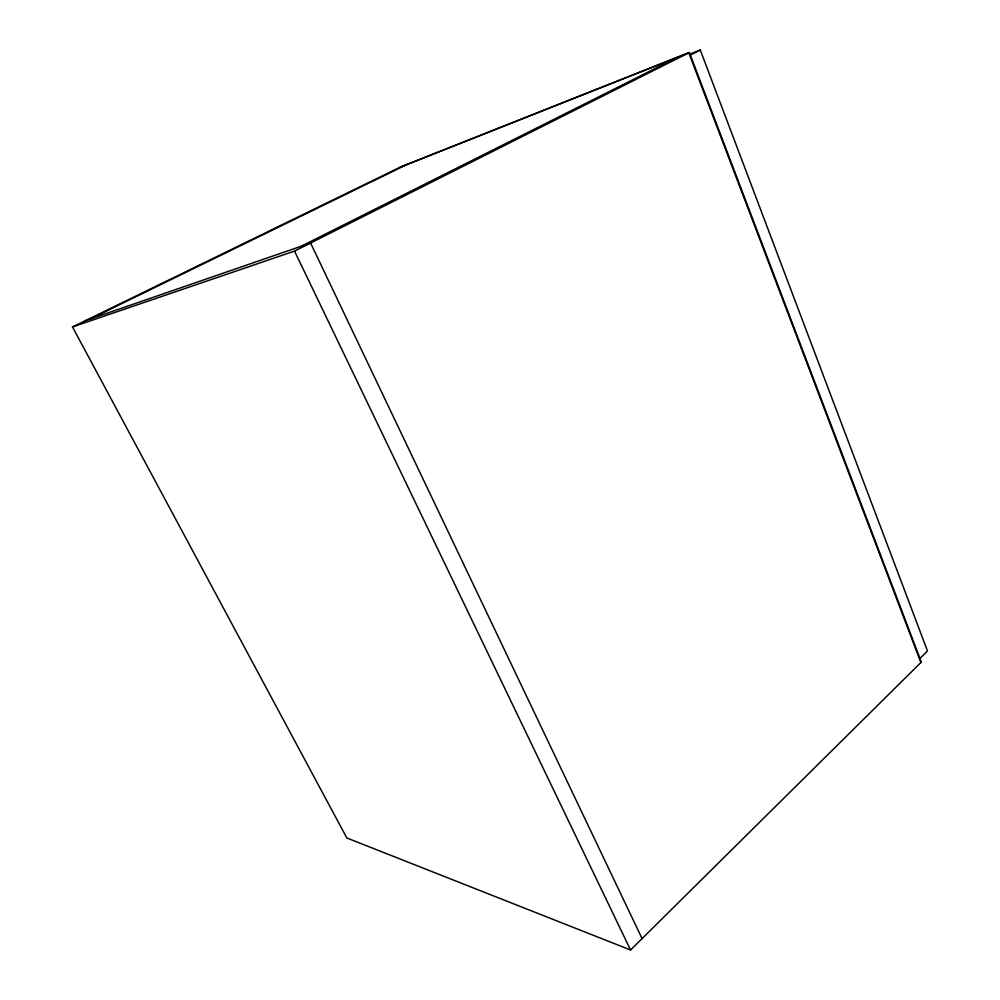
<?xml version="1.0" encoding="UTF-8"?>
<svg xmlns="http://www.w3.org/2000/svg" width="1000" height="1000" viewBox="0 0 1000 1000"><rect width="100%" height="100%" fill="white"/><g stroke="black" fill="none" stroke-linecap="round" stroke-linejoin="round"><path stroke-width="1.5" d="M630.562 950L921.325 662.1L689.388 52.525L400.45 167.062L72.5 326.962L346.838 837.975L630.562 950L294.525 251.088L72.5 326.962M919.438 658.95L927.5 650.987L700.288 50L690.125 54.013M689.675 55.35L700.288 50M301.2 246.25L677.975 57.05M294.525 251.088L689.388 52.525M90.013 319.113L407.013 164.45M399.925 167.312L688.8 52.812L920.875 662.55M85.15 320.788L310.575 243.012L642.062 938.6"/></g></svg>
